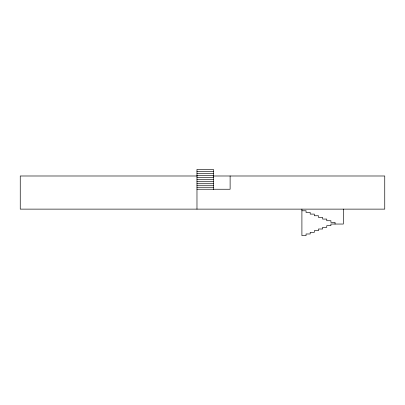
<?xml version="1.0" encoding="UTF-8"?>
<svg xmlns="http://www.w3.org/2000/svg" width="405" height="405" viewBox="0 0 405 405"><rect width="100%" height="100%" fill="white"/><g stroke="black" fill="none" stroke-linecap="round" stroke-linejoin="round"><path stroke-width="0.61" d="M196.977 171.35L213.379 171.35M196.977 173.34L213.379 173.34M196.977 175.33L213.379 175.33M197.291 175.993L20.25 175.993L20.25 209.127L384.75 209.127L384.75 175.993L213.07 175.993M196.977 177.314L213.379 177.314M196.977 179.304L213.379 179.304M196.977 181.293L213.379 181.293M196.977 183.283L213.379 183.283M196.977 185.267L213.379 185.267M196.977 187.257L213.379 187.257M196.977 189.246L230.116 189.246L230.116 175.993M301.907 210.782L306.053 210.782L306.053 212.443L310.195 212.443L310.195 214.098L314.336 214.098L314.336 215.754L318.477 215.754L318.477 217.409L322.618 217.409L322.618 219.07L326.759 219.07L326.759 220.725L330.905 220.725L330.905 222.38L335.046 222.38L335.046 224.041M343.329 209.127L343.329 224.041L330.905 224.041L330.905 225.696L326.759 225.696L326.759 227.352L322.618 227.352L322.618 229.007L318.477 229.007L318.477 230.668L314.336 230.668L314.336 232.323L310.195 232.323L310.195 233.979L306.053 233.979L306.053 235.634L301.907 235.634L301.907 209.127M213.379 189.51L213.379 169.366L196.977 169.366L196.977 209.127"/></g></svg>
